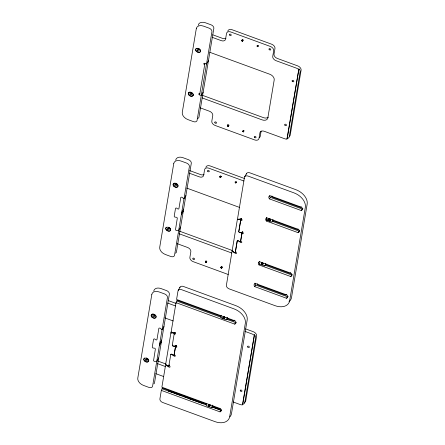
<?xml version="1.0" encoding="UTF-8"?>
<svg xmlns="http://www.w3.org/2000/svg" width="445" height="445" viewBox="0 0 445 445"><rect width="100%" height="100%" fill="white"/><g stroke="black" fill="none" stroke-linecap="round" stroke-linejoin="round"><path stroke-width="0.67" d="M174.19 333.867L173.305 332.882L170.897 332.988L165.623 364.483L168.01 366.341L168.805 365.979L170.785 354.515C171.859 353.38 173.105 356.495 174.078 355.049L175.397 347.167C175.274 345.32 172.415 347.044 172.293 345.198L174.19 333.867L174.829 332.749M232.101 250.869L234.192 252.621L235.255 252.471L237.185 241.034C238.158 239.538 239.582 242.931 240.556 241.435L241.874 233.553C241.752 231.706 238.893 233.43 238.77 231.584L240.667 220.253L239.638 219.246L237.38 219.374L226.388 285.29A3.504 2.375 29.7 0 0 229.22 288.9L275.099 305.687A14.018 9.506 29.7 0 0 289.673 300.737L305.331 207.314A14.018 9.506 29.7 0 0 294.006 192.885L248.126 176.092A3.504 2.375 29.7 0 0 244.477 177.327L237.458 219.24L240.929 219.029A0.912 0.617 29.7 0 1 242.041 219.68A0.912 0.617 29.7 0 1 241.585 220.425L240.684 220.481L238.776 231.867M148.647 360.978A2.626 1.78 29.7 0 1 144.831 361.29A2.626 1.78 29.7 0 1 145.076 358.091A2.626 1.78 29.7 0 1 148.669 360.734L148.769 360.556A2.626 1.78 29.7 0 0 148.574 359.771M170.591 230.076L170.602 229.837A2.626 1.78 29.7 0 0 167.014 227.195A2.626 1.78 29.7 0 0 166.764 230.393A2.626 1.78 29.7 0 0 170.585 230.082L170.691 229.898M193.141 95.18L193.152 94.946A2.626 1.78 29.7 0 0 189.559 92.299A2.626 1.78 29.7 0 0 189.314 95.503A2.626 1.78 29.7 0 0 193.136 95.191L193.252 94.768A2.626 1.78 29.7 0 0 191.111 92.304M203.165 92.148L201.246 95.503L199.627 94.913L204.906 63.413L206.524 64.008L208.438 60.654M206.458 404.138L162.364 388.001L161.335 390.393L159.905 398.904A3.504 2.375 29.7 0 0 162.737 402.514L215.096 421.671A14.018 9.506 29.7 0 0 229.67 416.72L245.329 323.298A14.018 9.506 29.7 0 0 233.998 308.869L181.643 289.706A3.504 2.375 29.7 0 0 178 290.941L176.576 299.452L235.244 320.928A3.071 2.08 29.7 0 1 234.71 324.127L176.036 302.65L177.071 300.264L221.159 316.401M176.036 302.65L170.975 332.854L174.451 332.637A0.912 0.617 29.7 0 1 175.558 333.294A0.912 0.617 29.7 0 1 175.108 334.039L174.206 334.095L175.124 332.482M176.331 345.782L175.413 347.395L174.212 354.548L174.996 355.221A0.912 0.617 29.7 0 1 175.158 356.195A0.912 0.617 29.7 0 1 173.967 356.006L172.137 354.431M237.335 240.478L235.427 251.864L236.206 252.538A0.912 0.617 29.7 0 1 236.367 253.511A0.912 0.617 29.7 0 1 235.183 253.322L232.179 250.735M242.809 232.168L241.891 233.781L240.695 240.94L241.474 241.607A0.912 0.617 29.7 0 1 241.641 242.581A0.912 0.617 29.7 0 1 240.45 242.392L238.448 240.667M261.115 131.13L260.264 136.215A4.139 2.809 29.7 0 1 259.379 137.555M242.453 404.817L254.423 334.723A4.139 2.809 29.7 0 1 255.653 337.649L244.778 402.514A4.139 2.809 29.7 0 1 242.77 404.26L242.453 404.817A4.139 2.809 29.7 0 1 240.155 404.533L233.147 401.969M286.936 139.029L298.906 68.931A4.139 2.809 29.7 0 1 300.136 71.862L289.267 136.726A4.139 2.809 29.7 0 1 287.253 138.473L286.936 139.029A4.139 2.809 29.7 0 1 284.644 138.745L264.247 131.281A4.139 2.809 29.7 0 0 259.941 132.744L258.979 138.467A4.139 2.809 29.7 0 1 254.679 139.93L215.158 125.462A4.139 2.809 29.7 0 1 211.809 121.201L212.771 115.478A4.139 2.809 29.7 0 0 209.428 111.217L200.261 107.862M287.253 138.473L298.906 68.931M242.77 404.26L254.423 334.723M170.708 354.648L170.735 354.543A0.923 0.629 29.7 0 1 172.009 354.337M241.68 40.773C241.629 38.509 244.166 42.253 241.68 40.773L242.319 39.644M241.896 40.973L242.536 39.85M242.147 41.107L242.792 39.983M242.414 41.163L243.053 40.039M242.67 41.135L243.309 40.011M257.193 46.575C255.958 44.311 259.902 47.153 257.193 46.575L257.839 45.451M257.444 46.703L258.089 45.579M257.711 46.764L258.35 45.64M185.893 195.544L183.98 198.904L181.883 197.152L180.82 197.302L178.896 208.738C177.922 210.235 176.493 206.842 175.525 208.338L174.201 216.22C174.329 218.067 177.182 216.342 177.31 218.189L175.469 229.876L176.292 230.504L178.701 230.399L180.614 227.045M227.278 125.685C228.402 123.838 229.147 127.782 227.278 125.685L227.923 124.561M227.406 125.924L228.051 124.795M227.623 126.124L228.268 125.001M227.879 126.258L228.519 125.134M228.14 126.313L228.786 125.19M228.396 126.285L229.042 125.162M181.694 212.526L183.607 209.172M181.338 214.651L183.251 211.297M242.703 131.52C242.653 129.256 245.195 133.005 242.703 131.52L243.348 130.396M242.926 131.726L243.565 130.602M243.176 131.859L243.816 130.73M243.437 131.915L244.083 130.791M219.752 176.993C219.696 174.729 222.239 178.473 219.752 176.993L220.392 175.864M219.969 177.193L220.609 176.07M220.219 177.327L220.859 176.203M220.486 177.383L221.126 176.259M220.742 177.355L221.382 176.231M235.266 182.795C234.031 180.531 237.975 183.373 235.266 182.795L235.906 181.671M235.516 182.928L236.162 181.799M235.783 182.984L236.423 181.86M178.217 290.357L180.053 287.136M244.694 176.743L246.53 173.522M163.955 326.441L162.041 329.795L159.95 328.043L158.887 328.199L156.957 339.63C155.984 341.126 154.56 337.733 153.586 339.229L152.268 347.117C152.39 348.958 155.249 347.239 155.372 349.08L153.536 360.767L154.359 361.396L156.762 361.29L158.676 357.936M205.351 261.91C206.474 260.058 207.22 264.002 205.351 261.91L205.996 260.781M205.479 262.144L206.118 261.02M205.696 262.344L206.341 261.221M159.761 343.423L161.674 340.069M205.952 262.478L206.591 261.354M206.213 262.533L206.853 261.41M159.405 345.543L161.318 342.188M170.897 332.988L171.536 331.87M174.129 333.511L174.768 332.393M174.173 333.633L174.813 332.515M174.195 333.75L174.835 332.632M240.45 219.658L241.084 218.54M240.539 219.774L241.179 218.656M240.612 219.897L241.246 218.779M240.656 220.019L241.29 218.901M240.667 220.253L241.629 218.462M240.684 220.481L241.602 218.873M175.069 346.466L175.703 345.348M175.18 346.572L175.814 345.454M175.269 346.688L175.909 345.57M175.336 346.811L175.975 345.693M175.402 347.05L176.359 345.376M175.397 347.167L176.354 345.487M220.776 267.74C220.726 265.476 223.268 269.225 220.776 267.74L221.421 266.616M220.993 267.946L221.638 266.822M221.248 268.079L221.888 266.95M221.51 268.135L222.155 267.011M241.657 232.958L242.297 231.839M221.771 268.107L222.411 266.978M241.746 233.074L242.386 231.956M241.819 233.197L242.453 232.079M241.863 233.319L242.503 232.201M241.88 233.436L242.519 232.318M241.874 233.553L242.831 231.873M173.695 355.422L174.334 354.303M173.811 355.383L174.451 354.264M173.912 355.321L174.713 353.931M168.722 366.174L169.445 364.861M240.172 241.807L240.812 240.689M235.121 252.638L235.761 251.52M235.199 252.56L235.839 251.442M302.923 208.488A3.071 2.08 29.7 0 1 302.088 208.95L301.193 210.513L269.492 198.909L270.382 197.346A3.071 2.08 29.7 0 1 269.659 195.7M168.41 391.088L174.134 392.918M299.813 230.632A3.071 2.08 29.7 0 1 298.973 231.089L298.083 232.657L266.383 221.054L267.273 219.485M272.74 219.613A3.221 2.186 29.7 0 1 271.867 222.055L267.006 220.275L267.339 219.691M174.629 393.369L181.727 395.694M221.31 315.271A3.221 2.186 29.7 0 0 221.315 318.036L226.171 319.81L226.505 319.232M292.226 274.699A3.071 2.08 29.7 0 1 291.625 274.96L290.73 276.529L259.029 264.925L259.624 263.879M259.607 261.354A3.221 2.186 29.7 0 0 259.607 264.113L264.469 265.893L264.797 265.309M189.203 398.698L203.56 403.687M288.221 296.231A3.071 2.08 29.7 0 1 287.381 296.687L286.491 298.256L254.785 286.652L255.68 285.084A3.071 2.08 29.7 0 1 254.979 283.131M234.71 324.127L235.6 322.558A3.071 2.08 29.7 0 0 236.2 322.297M206.246 403.431A3.221 2.186 29.7 0 0 206.614 405.773L211.47 407.553L211.798 406.969M161.335 390.393L220.008 411.87L221.032 410.079M239.243 232.501L242.136 232.323A0.912 0.617 29.7 0 1 243.248 232.98A0.912 0.617 29.7 0 1 242.798 233.725L241.891 233.781M175.413 347.395L176.315 347.339A0.912 0.617 29.7 0 0 176.765 346.588A0.912 0.617 29.7 0 0 175.658 345.937L173.539 346.071A0.912 0.617 29.7 0 1 172.365 345.064M212.788 34.816L222.539 38.381A4.139 2.809 29.7 0 0 225.954 38.259M212.159 37.302L221.254 40.634A4.139 2.809 29.7 0 0 225.559 39.171L226.516 33.447A4.139 2.809 29.7 0 1 230.821 31.984L270.343 46.452A4.139 2.809 29.7 0 1 273.686 50.713L272.729 56.437A4.139 2.809 29.7 0 0 276.072 60.698L296.47 68.163A4.139 2.809 29.7 0 1 298.589 69.492M209.856 52.31L269.748 74.232A5.518 3.744 29.7 0 1 274.209 79.911L267.834 117.919A5.518 3.744 29.7 0 1 262.099 119.866L202.08 97.9M202.191 95.219L263.379 117.614A5.518 3.744 29.7 0 0 268.257 117.213M244.5 178.517L210.179 165.957A4.139 2.809 29.7 0 0 205.874 167.415M243.854 181.004L208.894 168.204A4.139 2.809 29.7 0 0 204.589 169.667L203.632 175.391A4.139 2.809 29.7 0 1 199.327 176.854L189.576 173.283M270.382 197.346L302.088 208.95M189.559 170.557L200.612 174.601A4.139 2.809 29.7 0 0 204.027 174.479M186.627 188.051L239.354 207.353M272.268 220.442L296.848 229.436A1.124 0.762 29.7 0 0 298.022 228.936M272.451 221.382L298.973 231.089M232.385 250.518L180.258 231.439A5.518 3.744 29.7 0 1 179.341 231.038M265.559 264.547L289.495 273.308A1.124 0.762 29.7 0 0 290.63 272.585M178.979 233.692L231.745 253.005M265.098 265.253L291.625 274.96M177.082 243.626L187.495 247.437A4.139 2.809 29.7 0 1 190.844 251.698L189.882 257.421A4.139 2.809 29.7 0 0 193.23 261.682L228.213 274.487M255.68 285.084L287.381 296.687M226.994 318.537L233.48 320.906A1.124 0.762 29.7 0 0 234.615 320.189M176.932 301.087L221.26 317.313M226.477 319.221L235.6 322.558M168.305 300.603L176.109 303.457M245.64 328.905L253.272 331.697A4.139 2.809 29.7 0 1 256.615 335.958L245.746 400.823A4.139 2.809 29.7 0 1 244.477 402.363M167.676 303.089L175.475 305.943M244.995 331.392L251.987 333.95A4.139 2.809 29.7 0 1 254.106 335.28M164.717 317.858L173.183 320.956M157.702 361.006L165.768 363.96M157.597 363.687L165.779 366.68M155.772 373.65L163.727 376.565M212.293 406.274L218.773 408.649A1.124 0.762 29.7 0 0 219.941 408.254M182.995 396.156L188.697 398.247M212.621 407.003L220.386 409.845M162.225 388.824L206.024 404.855M211.848 406.986L220.904 410.301A3.071 2.08 29.7 0 0 221.504 410.04M168.944 365.478L169.729 366.152A0.912 0.617 29.7 0 1 169.89 367.125A0.912 0.617 29.7 0 1 168.7 366.936L165.696 364.349L161.869 387.195L220.548 408.671A3.071 2.08 29.7 0 1 220.008 411.87M227.801 31.195A4.139 2.809 29.7 0 1 232.106 29.737L271.628 44.2A4.139 2.809 29.7 0 1 274.971 48.461L274.014 54.184A4.139 2.809 29.7 0 0 277.357 58.445L297.755 65.91A4.139 2.809 29.7 0 1 301.098 70.171L290.229 135.035A4.139 2.809 29.7 0 1 289.578 136.192M199.627 94.913A0.89 0.606 29.7 0 1 198.765 93.951A0.89 0.606 29.7 0 1 199.833 93.7M204.706 64.625A0.901 0.612 29.7 0 1 203.777 63.641A0.901 0.612 29.7 0 1 204.906 63.413M193.236 95.013A2.626 1.78 29.7 0 1 189.737 95.558A2.626 1.78 29.7 0 1 189.064 92.31M189.303 92.21A2.626 1.78 29.7 0 1 190.788 92.204M200.428 51.587A2.626 1.78 29.7 0 1 196.557 51.275A2.626 1.78 29.7 0 1 196.924 48.277M197.825 48.277A2.626 1.78 29.7 0 1 198.782 48.577M199.082 48.733A2.626 1.78 29.7 0 1 200.528 51.381M198.22 25.265A7.009 4.75 29.7 0 1 205.507 22.79L211.013 24.803A3.504 2.375 29.7 0 1 213.845 28.413L198.993 117.029A3.504 2.375 29.7 0 1 197.758 118.392M198.687 49.484A0.629 0.428 29.7 0 1 198.32 49.184M198.609 49.239A0.829 0.562 29.7 0 1 198.448 49.106M191.639 93.439A0.629 0.428 29.7 0 1 191.066 93.183M191.645 93.294A0.829 0.562 29.7 0 1 191.445 93.222M261.627 263.707A0.912 0.617 29.7 0 1 261.899 262.784A0.912 0.617 29.7 0 1 263.101 263.49A0.912 0.617 29.7 0 1 262.411 264.163M265.459 263.763A3.221 2.186 29.7 0 1 264.469 265.893M265.887 263.79A3.221 2.186 29.7 0 1 265.075 265.181M261.76 263.713A0.829 0.562 29.7 0 1 261.793 262.873A0.829 0.562 29.7 0 1 262.878 263.184A0.829 0.562 29.7 0 1 262.85 264.03M261.727 263.663A0.629 0.428 29.7 0 1 262.261 263.129A0.629 0.428 29.7 0 1 262.745 263.957M261.421 263.657A0.829 0.562 29.7 0 1 261.988 263.084A0.829 0.562 29.7 0 1 262.917 263.779A0.829 0.562 29.7 0 1 262.35 264.352A0.629 0.428 29.7 0 0 262.4 263.546A0.629 0.428 29.7 0 0 261.504 263.685M261.766 264.124A0.829 0.562 29.7 0 0 261.949 264.235A0.629 0.428 29.7 0 1 261.666 264.052M261.799 264.508A0.829 0.562 29.7 0 1 261.438 263.434A0.829 0.562 29.7 0 1 262.722 263.935A0.829 0.562 29.7 0 1 261.994 264.586M168.939 228.313A0.629 0.428 29.7 0 1 168.516 228.074M168.9 228.118A0.829 0.562 29.7 0 1 168.711 228.012M268.969 219.552A0.829 0.562 29.7 0 1 269.542 218.979A0.829 0.562 29.7 0 1 270.471 219.669A0.829 0.562 29.7 0 1 269.898 220.247M269.058 219.574A0.629 0.428 29.7 0 1 269.948 219.435A0.629 0.428 29.7 0 1 269.926 220.225M269.392 219.035A0.629 0.428 29.7 0 0 269.281 219.557A0.829 0.562 29.7 0 1 269.503 218.712M269.659 218.996A0.629 0.428 29.7 0 1 270.315 219.396M269.008 220.142A0.829 0.562 29.7 0 1 269.142 219.263A0.829 0.562 29.7 0 1 270.276 219.83A0.829 0.562 29.7 0 1 269.748 220.514M268.975 220.091A0.629 0.428 29.7 0 1 269.164 219.541A0.629 0.428 29.7 0 1 269.948 219.852A0.629 0.428 29.7 0 1 269.892 220.453M269.692 218.706A0.829 0.562 29.7 0 1 269.892 218.745M269.436 219.29A0.629 0.428 29.7 0 1 269.447 218.834M269.47 219.34A0.829 0.562 29.7 0 1 269.286 218.706M269.025 219.863A0.912 0.617 29.7 0 1 269.297 218.946A0.912 0.617 29.7 0 1 270.499 219.652A0.912 0.617 29.7 0 1 269.809 220.325M269.514 219.446A0.912 0.617 29.7 0 1 269.18 218.745M267.006 220.275A3.221 2.186 29.7 0 1 266.638 217.933M266.789 218.462A3.221 2.186 29.7 0 1 266.789 217.872M273.286 219.952A3.221 2.186 29.7 0 1 272.195 221.471M175.992 184.302A0.629 0.428 29.7 0 1 175.708 183.952M176.064 184.135A0.829 0.562 29.7 0 1 175.897 184.002M177.867 185.014A2.626 1.78 29.7 0 1 176.159 187.167A2.626 1.78 29.7 0 1 173.166 184.597A2.626 1.78 29.7 0 1 175.92 183.34M176.537 183.629A2.626 1.78 29.7 0 1 176.821 183.818M177.093 184.024A2.626 1.78 29.7 0 1 177.333 184.258M177.544 184.497A2.626 1.78 29.7 0 1 177.727 184.753M170.685 229.909A2.626 1.78 29.7 0 1 167.186 230.454A2.626 1.78 29.7 0 1 166.513 227.206M168.56 227.2A2.626 1.78 29.7 0 1 169.178 227.495M169.467 227.679A2.626 1.78 29.7 0 1 169.734 227.89M169.979 228.118A2.626 1.78 29.7 0 1 170.19 228.363M170.368 228.619A2.626 1.78 29.7 0 1 170.68 229.409M175.669 160.161A7.009 4.75 29.7 0 1 182.956 157.686L188.463 159.699A3.504 2.375 29.7 0 1 191.294 163.304L176.442 251.926A3.504 2.375 29.7 0 1 175.525 253.155M223.351 317.474A0.829 0.562 29.7 0 1 223.785 316.734A0.912 0.617 29.7 0 1 224.825 317.469A0.912 0.617 29.7 0 1 224.119 318.086M224.007 317.969A0.829 0.562 29.7 0 0 224.792 317.485A0.829 0.562 29.7 0 0 223.785 316.734A0.912 0.617 29.7 0 0 223.218 317.446M224.358 317.947A0.629 0.428 29.7 0 1 224.091 317.986M223.379 317.457A0.629 0.428 29.7 0 1 223.969 317.051A0.629 0.428 29.7 0 1 224.514 317.786M223.195 317.747A0.829 0.562 29.7 0 1 223.568 317.001A0.829 0.562 29.7 0 1 224.608 317.641A0.829 0.562 29.7 0 1 224.058 318.275M223.234 317.491A0.629 0.428 29.7 0 1 224.169 317.513A0.629 0.428 29.7 0 1 224.08 318.253M223.162 318.169A0.829 0.562 29.7 0 1 223.412 317.274A0.829 0.562 29.7 0 1 224.491 318.075A0.829 0.562 29.7 0 1 223.501 318.425M227.239 317.991A3.221 2.186 29.7 0 1 226.171 319.81M227.05 317.374A3.221 2.186 29.7 0 1 227.167 317.685M227.573 318.003A3.221 2.186 29.7 0 1 227.223 318.742M227.022 318.937A3.221 2.186 29.7 0 1 226.778 319.104M154.643 315.333A0.629 0.428 29.7 0 1 154.204 315.277M156.039 316.173A2.626 1.78 29.7 0 1 153.163 317.78A2.626 1.78 29.7 0 1 151.79 314.32A2.626 1.78 29.7 0 1 155.934 315.911M148.747 360.8A2.626 1.78 29.7 0 1 145.109 361.251A2.626 1.78 29.7 0 1 144.82 357.997M146.305 357.991A2.626 1.78 29.7 0 1 146.939 358.225M147.245 358.386A2.626 1.78 29.7 0 1 148.43 359.51M153.731 291.052A7.009 4.75 29.7 0 1 161.023 288.577L166.525 290.591A3.504 2.375 29.7 0 1 169.361 294.201L154.51 382.817A3.504 2.375 29.7 0 1 153.87 383.868M147 359.204A0.629 0.428 29.7 0 1 146.483 358.848M147.162 359.082A0.829 0.562 29.7 0 1 146.772 358.909M209.306 405.707A0.829 0.562 29.7 0 0 210.085 405.228A0.829 0.562 29.7 0 0 209.078 404.472A0.829 0.562 29.7 0 0 208.644 405.217A0.629 0.428 29.7 0 1 209.111 404.761A0.629 0.428 29.7 0 1 209.817 405.289A0.629 0.428 29.7 0 1 209.384 405.729M209.122 404.499A0.629 0.428 29.7 0 1 209.417 404.522M208.494 405.484A0.829 0.562 29.7 0 1 208.861 404.744A0.829 0.562 29.7 0 1 209.901 405.384A0.829 0.562 29.7 0 1 209.35 406.012A0.629 0.428 29.7 0 0 209.523 405.312A0.629 0.428 29.7 0 0 208.594 405.139M208.46 405.912A0.829 0.562 29.7 0 1 208.772 405.011A0.829 0.562 29.7 0 1 209.784 405.923A0.829 0.562 29.7 0 1 208.616 406.051M208.516 405.184A0.912 0.617 29.7 0 1 209.033 404.438A0.912 0.617 29.7 0 1 210.123 405.211A0.912 0.617 29.7 0 1 209.411 405.823M212.532 405.734A3.221 2.186 29.7 0 1 211.47 407.553M212.343 405.111A3.221 2.186 29.7 0 1 212.46 405.423M212.866 405.74A3.221 2.186 29.7 0 1 212.076 406.841M269.492 198.909A3.071 2.08 29.7 0 1 270.026 195.711L301.727 207.314A3.071 2.08 29.7 0 1 301.193 210.513M266.383 221.054A3.071 2.08 29.7 0 1 266.917 217.855L298.617 229.459A3.071 2.08 29.7 0 1 298.083 232.657M290.73 276.529A3.071 2.08 29.7 0 0 291.264 273.33L259.563 261.727A3.071 2.08 29.7 0 0 259.029 264.925M254.785 286.652A3.071 2.08 29.7 0 1 255.324 283.454L287.025 295.057A3.071 2.08 29.7 0 1 286.491 298.256M266.828 218.84A3.071 2.08 29.7 0 1 266.549 217.844M246.319 174.106A3.504 2.375 29.7 0 1 249.962 172.871L295.842 189.665A14.018 9.506 29.7 0 1 307.167 204.094L291.514 297.516A14.018 9.506 29.7 0 1 288.966 301.727M301.12 206.686A1.124 0.762 29.7 0 1 299.958 207.292L272.791 197.352A1.124 0.762 29.7 0 1 271.951 196.006M257.31 283.671A1.124 0.762 29.7 0 0 258.083 285.089L285.256 295.035A1.124 0.762 29.7 0 0 286.391 294.312M179.836 287.72A3.504 2.375 29.7 0 1 183.479 286.485L235.839 305.648A14.018 9.506 29.7 0 1 247.164 320.077L231.511 413.5A14.018 9.506 29.7 0 1 229.904 416.848M151.817 294.406L137.778 378.178A7.009 4.75 29.7 0 0 143.446 385.392L148.947 387.411A3.504 2.375 29.7 0 0 152.596 386.171L167.442 297.555A3.504 2.375 29.7 0 0 164.611 293.945L159.11 291.931A7.009 4.75 29.7 0 0 151.817 294.406M173.756 163.515L159.716 247.287A7.009 4.75 29.7 0 0 165.379 254.501L170.886 256.515A3.504 2.375 29.7 0 0 174.529 255.28L189.381 166.664A3.504 2.375 29.7 0 0 186.55 163.054L181.043 161.04A7.009 4.75 29.7 0 0 173.756 163.515M196.306 28.619L182.266 112.39A7.009 4.75 29.7 0 0 187.929 119.605L193.436 121.624A3.504 2.375 29.7 0 0 197.079 120.384L211.931 31.767A3.504 2.375 29.7 0 0 209.1 28.157L203.593 26.144A7.009 4.75 29.7 0 0 196.306 28.619M214.879 122.759A0.951 0.645 29.7 0 0 216.415 123.143A0.951 0.645 29.7 0 0 215.614 121.902A0.951 0.645 29.7 0 0 214.879 122.759M254.395 137.221A0.951 0.645 29.7 0 0 255.936 137.611A0.951 0.645 29.7 0 0 255.135 136.37A0.951 0.645 29.7 0 0 254.395 137.221M229.587 35.005A0.951 0.645 29.7 0 0 231.122 35.389A0.951 0.645 29.7 0 0 230.321 34.148A0.951 0.645 29.7 0 0 229.587 35.005M269.103 49.467A0.951 0.645 29.7 0 0 270.643 49.851A0.951 0.645 29.7 0 0 269.842 48.611A0.951 0.645 29.7 0 0 269.103 49.467M292.198 81.207A0.951 0.645 29.7 0 0 293.739 81.591A0.951 0.645 29.7 0 0 292.938 80.35A0.951 0.645 29.7 0 0 292.198 81.207M284.845 125.084A0.951 0.645 29.7 0 0 286.385 125.468A0.951 0.645 29.7 0 0 285.584 124.227A0.951 0.645 29.7 0 0 284.845 125.084M196.128 51.092A2.626 1.78 29.7 0 0 200.328 51.765A2.626 1.78 29.7 0 0 197.725 48.449A2.626 1.78 29.7 0 0 196.128 51.092M190.032 94.385A1.051 0.712 29.7 0 0 191.712 94.657A1.051 0.712 29.7 0 0 190.671 93.328A1.051 0.712 29.7 0 0 190.032 94.385M197.391 50.524A1.051 0.712 29.7 0 0 199.071 50.791A1.051 0.712 29.7 0 0 198.025 49.467A1.051 0.712 29.7 0 0 197.391 50.524M261.349 264.336A0.629 0.428 29.7 0 0 262.361 264.63A0.629 0.428 29.7 0 0 261.877 263.802A0.629 0.428 29.7 0 0 261.349 264.336M192.946 258.979A0.951 0.645 29.7 0 0 194.487 259.363A0.951 0.645 29.7 0 0 193.686 258.122A0.951 0.645 29.7 0 0 192.946 258.979M207.654 171.225A0.951 0.645 29.7 0 0 209.195 171.609A0.951 0.645 29.7 0 0 208.393 170.368A0.951 0.645 29.7 0 0 207.654 171.225M268.736 220.253A0.829 0.562 29.7 0 0 270.07 220.637A0.829 0.562 29.7 0 0 269.436 219.552A0.829 0.562 29.7 0 0 268.736 220.253M268.747 220.498A0.629 0.428 29.7 0 0 269.765 220.792A0.629 0.428 29.7 0 0 269.275 219.964A0.629 0.428 29.7 0 0 268.747 220.498M173.578 185.988A2.626 1.78 29.7 0 0 177.778 186.661A2.626 1.78 29.7 0 0 175.18 183.346A2.626 1.78 29.7 0 0 173.578 185.988M167.487 229.281A1.051 0.712 29.7 0 0 169.161 229.548A1.051 0.712 29.7 0 0 168.121 228.224A1.051 0.712 29.7 0 0 167.487 229.281M174.84 185.42A1.051 0.712 29.7 0 0 176.52 185.687A1.051 0.712 29.7 0 0 175.48 184.364A1.051 0.712 29.7 0 0 174.84 185.42M223.051 318.258A0.629 0.428 29.7 0 0 224.069 318.548A0.629 0.428 29.7 0 0 223.585 317.719A0.629 0.428 29.7 0 0 223.051 318.258M151.645 316.879A2.626 1.78 29.7 0 0 155.845 317.552A2.626 1.78 29.7 0 0 153.241 314.237A2.626 1.78 29.7 0 0 151.645 316.879M145.548 360.172A1.051 0.712 29.7 0 0 147.228 360.444A1.051 0.712 29.7 0 0 146.188 359.115A1.051 0.712 29.7 0 0 145.548 360.172M152.902 316.312A1.051 0.712 29.7 0 0 154.582 316.579A1.051 0.712 29.7 0 0 153.542 315.255A1.051 0.712 29.7 0 0 152.902 316.312M247.715 346.994A0.951 0.645 29.7 0 0 249.25 347.378A0.951 0.645 29.7 0 0 248.455 346.138A0.951 0.645 29.7 0 0 247.715 346.994M240.361 390.871A0.951 0.645 29.7 0 0 241.896 391.255A0.951 0.645 29.7 0 0 241.101 390.015A0.951 0.645 29.7 0 0 240.361 390.871M208.349 405.996A0.629 0.428 29.7 0 0 209.367 406.291A0.629 0.428 29.7 0 0 208.877 405.462A0.629 0.428 29.7 0 0 208.349 405.996"/></g></svg>
